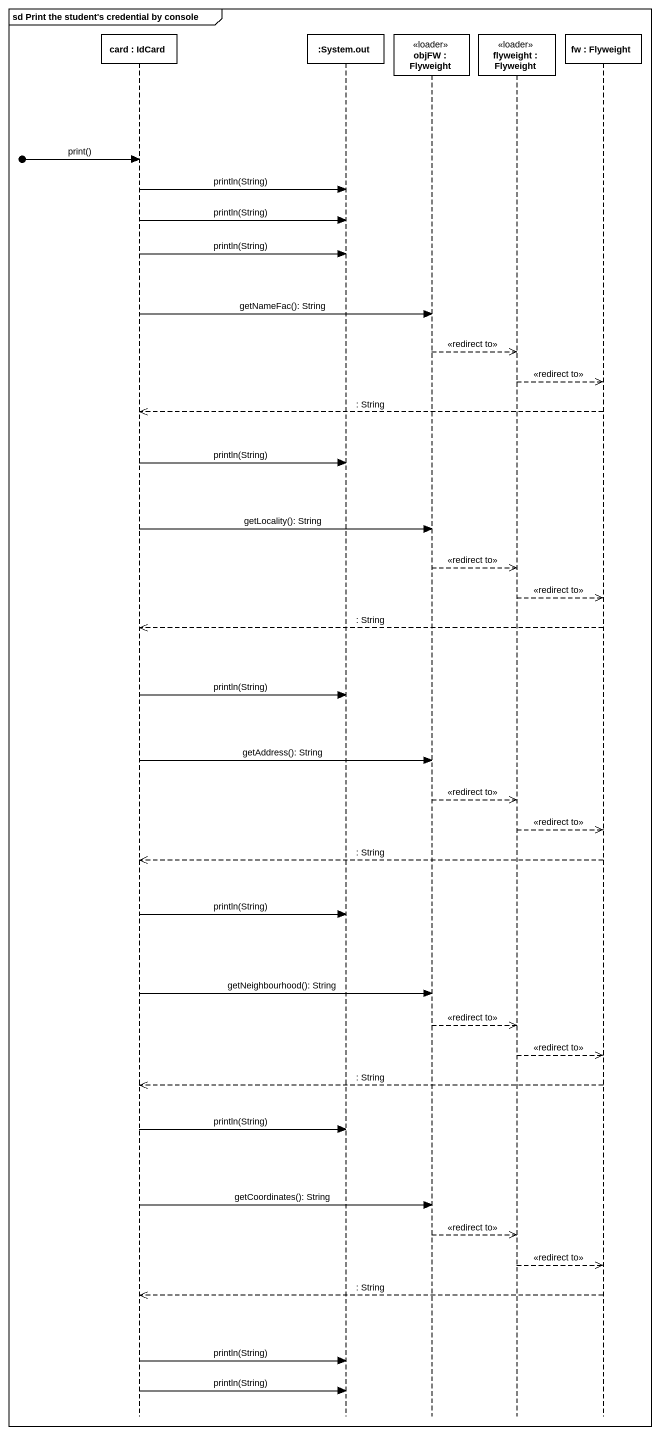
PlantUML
@startuml
mainframe sd Print the student's credential by console
hide footbox
participant "card : IdCard" as card_
participant ":System.out" as System_out
participant "objFW : Flyweight" as objFW <<loader>>
participant "flyweight : Flyweight" as flyweight <<loader>>
participant "fw : Flyweight" as fw

[o-> card_ : print()
card_ -> System_out : println(String)
card_ -> System_out : println(String)
card_ -> System_out : println(String)
card_ -> objFW : getNameFac(): String
objFW -->> flyweight : <<redirect to>>
flyweight -->> fw : <<redirect to>>
fw -->> card_ : : String
card_ -> System_out : println(String)
card_ -> objFW : getLocality(): String
objFW -->> flyweight : <<redirect to>>
flyweight -->> fw : <<redirect to>>
fw -->> card_ : : String
card_ -> System_out : println(String)
card_ -> objFW : getAddress(): String
objFW -->> flyweight : <<redirect to>>
flyweight -->> fw : <<redirect to>>
fw -->> card_ : : String
card_ -> System_out : println(String)
card_ -> objFW : getNeighbourhood(): String
objFW -->> flyweight : <<redirect to>>
flyweight -->> fw : <<redirect to>>
fw -->> card_ : : String
card_ -> System_out : println(String)
card_ -> objFW : getCoordinates(): String
objFW -->> flyweight : <<redirect to>>
flyweight -->> fw : <<redirect to>>
fw -->> card_ : : String
card_ -> System_out : println(String)
card_ -> System_out : println(String)
@enduml
